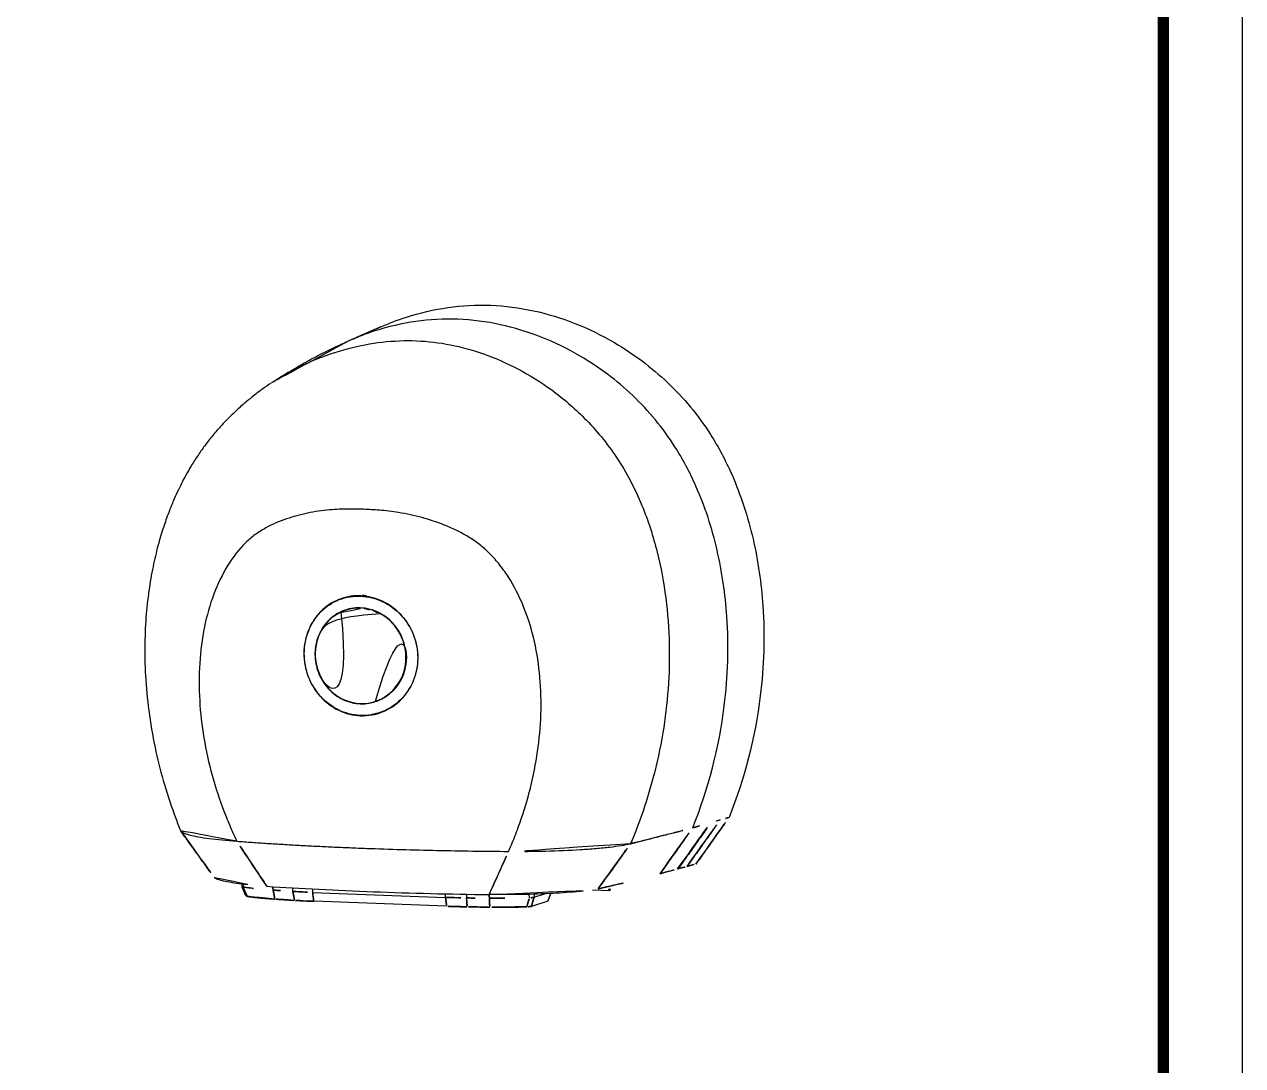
# Model space of a CAD drawing. Extents: x 16296660632 to 16296681399, y -37409619871 to -37409615168.
# Drawn here: x 16296681237.3 to 16296681399, y -37409615444.8 to -37409615306.5 of the extents above; entities that cross this region are included whole.
import ezdxf

# ---------------------------------------------------------------- set-up
doc = ezdxf.new("R2010")
doc.units = 0
doc.header["$LTSCALE"] = 10
doc.header["$MEASUREMENT"] = 0
doc.layers.get('0').update_dxf_attribs({"linetype": 'CONTINUOUS'})
doc.layers.add('1', color=7, linetype='CONTINUOUS')

msp = doc.modelspace()

# ---------------------------------------------------------------- linework, layer by layer
at = {"ltscale": 0.5}
msp.add_lwpolyline([(16296680748.02704, -37409615645.297203), (16296681399.02704, -37409615645.297203), (16296681399.02704, -37409615168.297203), (16296680748.02704, -37409615168.297203)], close=True, dxfattribs=at)
at = {"color": 5, "linetype": 'ByBlock', "lineweight": 200, "const_width": 1.5}
msp.add_lwpolyline([(16296680758.49523, -37409615624.872482), (16296681388.49523, -37409615624.872482), (16296681388.49523, -37409615179.372482), (16296680758.49523, -37409615179.372482)], close=True, dxfattribs=at)
at = {"layer": '1', "color": 7, "linetype": 'Continuous'}
for p, q in [((16296681279.88217, -37409615382.627579), (16296681279.462931, -37409615382.761978)), ((16296681282.49666, -37409615384.047539), (16296681282.42395, -37409615384.070847)), ((16296681279.17248, -37409615384.596237), (16296681279.258209, -37409615384.568764)), ((16296681280.172541, -37409615384.215523), (16296681279.91839, -37409615384.296997)), ((16296681283.58131, -37409615384.345291), (16296681283.6535, -37409615384.322151)), ((16296681284.647539, -37409615384.769997), (16296681284.57848, -37409615384.792137)), ((16296681283.807631, -37409615396.423813), (16296681283.8969, -37409615396.395187)), ((16296681283.536369, -37409615398.10569), (16296681283.536369, -37409615398.073463)), ((16296681284.327311, -37409615397.937424), (16296681284.74711, -37409615397.802834)), ((16296681266.13488, -37409615420.656029), (16296681266.1448, -37409615421.00177)), ((16296681266.324739, -37409615420.67556), (16296681266.335991, -37409615421.067543)), ((16296681272.896629, -37409615421.636948), (16296681272.883089, -37409615421.165321)), ((16296681275.515671, -37409615421.31044), (16296681275.52874, -37409615421.766022)), ((16296681312.69161, -37409615421.412453), (16296681314.98877, -37409615421.49823)), ((16296681275.52874, -37409615421.766022), (16296681293.17189, -37409615422.42485)), ((16296681293.32634, -37409615423.606056), (16296681275.683189, -37409615422.947243)), ((16296681293.17189, -37409615422.42485), (16296681293.158291, -37409615421.950706)), ((16296681295.958111, -37409615422.005371), (16296681295.97226, -37409615422.498627)), ((16296681304.307791, -37409615422.485481), (16296681304.294491, -37409615422.021973)), ((16296681306.782709, -37409615422.909523), (16296681304.577669, -37409615423.616417)), ((16296681304.94924, -37409615422.000092), (16296681304.96026, -37409615422.384041)), ((16296681304.96026, -37409615422.384041), (16296681306.298441, -37409615421.955048)), ((16296681306.782709, -37409615422.909523), (16296681307.14229, -37409615421.915848)), ((16296681306.814461, -37409615422.890839), (16296681307.167789, -37409615421.914421))]:
    msp.add_line(p, q, dxfattribs=at)
for centre, major_axis, ratio, start_param, end_param in [((16296681282.31464, -37409615390.21521), (2.432468, -7.58763), 0.9407172722, 3.0145875402, 3.0153274242), ((16296681282.32498, -37409615390.211891), (-2.442237, 7.618102), 0.9407172722, 0.0596779657, 0.0822153834), ((16296681281.963209, -37409615390.327873), (-1.95379, 6.094482), 0.9407172722, 0.1339221294, 3.1097066611), ((16296681281.952881, -37409615390.331177), (-1.944021, 6.064009), 0.9407172722, 3.1415450491, 5.4911957188), ((16296681282.31464, -37409615390.21521), (2.432468, -7.58763), 0.9407172722, 0.0000176636, 0.1850485211), ((16296681313.378429, -37409615430.725288), (-0.376232, -10.075317), 0.3210604627, 2.7401352856, 2.8827650994), ((16296681314.11771, -37409615418.259003), (0.166055, 4.446888), 0.3210604627, 3.9084317231, 4.0767232673), ((16296681304.12406, -37409615424.871559), (0.857035, 2.488046), 0.0997609434, 0.074443571, 0.1230205498), ((16296681306.13583, -37409615422.885361), (-0.67911, 0.002868), 0.1037795881, 2.8327245459, 3.10456903)]:
    msp.add_ellipse(centre, major_axis=major_axis, ratio=ratio, start_param=start_param, end_param=end_param, dxfattribs=at)
for points, degree, knots in [([(16296681284.45577, -37409615346.730423), (16296681285.604959, -37409615346.220688), (16296681288.549141, -37409615345.100632), (16296681293.47431, -37409615343.963181), (16296681299.17251, -37409615343.650726), (16296681304.87233, -37409615344.389008), (16296681310.41477, -37409615346.083099), (16296681315.23296, -37409615348.428642), (16296681319.32107, -37409615351.141121), (16296681322.72019, -37409615354.005363), (16296681325.7798, -37409615357.269691), (16296681328.717171, -37409615361.315109), (16296681331.775009, -37409615367.092056), (16296681334.25876, -37409615374.773743), (16296681335.686729, -37409615384.727852), (16296681335.289749, -37409615397.390541), (16296681332.873751, -37409615406.671806), (16296681330.82733, -37409615411.804451)], 3, [0, 0, 0, 0, 0.0380338152, 0.0952166237, 0.1523994322, 0.2095822407, 0.2667650493, 0.3239478578, 0.3668349642, 0.4097220705, 0.4526091769, 0.4954962833, 0.5526790918, 0.6384533046, 0.7242275174, 0.8385931344, 1, 1, 1, 1]), ([(16296681326.00552, -37409615413.178192), (16296681328.075199, -37409615408.030449), (16296681330.50408, -37409615398.75528), (16296681330.89957, -37409615386.12735), (16296681329.48328, -37409615376.258133), (16296681327.02462, -37409615368.65657), (16296681324.003941, -37409615362.950951), (16296681321.10738, -37409615358.961708), (16296681318.08758, -37409615355.739693), (16296681314.73033, -37409615352.910637), (16296681310.691019, -37409615350.230507), (16296681305.930019, -37409615347.912804), (16296681300.455151, -37409615346.239616), (16296681294.8314, -37409615345.511307), (16296681289.20924, -37409615345.819473), (16296681284.402691, -37409615346.929298), (16296681281.54719, -37409615348.007042), (16296681280.464029, -37409615348.480751)], 3, [0, 0, 0, 0, 0.1632546259, 0.2776184288, 0.363391281, 0.4491641332, 0.5063460347, 0.5492324608, 0.5921188869, 0.6350053129, 0.677891739, 0.7350736405, 0.792255542, 0.8494374434, 0.9066193449, 0.9638012463, 1, 1, 1, 1]), ([(16296681280.431419, -37409615348.495033), (16296681279.833771, -37409615348.757202), (16296681278.768391, -37409615349.24202), (16296681277.37079, -37409615349.920403), (16296681276.316111, -37409615350.457588), (16296681275.48613, -37409615350.895271), (16296681274.849211, -37409615351.24086), (16296681274.3104, -37409615351.539917), (16296681273.85648, -37409615351.796249), (16296681273.349649, -37409615352.087601), (16296681272.606621, -37409615352.523102), (16296681271.52767, -37409615353.181427), (16296681270.61389, -37409615353.751503), (16296681270.092859, -37409615354.105598), (16296681270.050381, -37409615354.13459)], 3, [0, 0, 0, 0, 0.1629894758, 0.2931217155, 0.3904147508, 0.4618076136, 0.5318399449, 0.5760149336, 0.6205012493, 0.6665473449, 0.7281001621, 0.8403246031, 0.9869656974, 1, 1, 1, 1]), ([(16296681272.089991, -37409615352.887047), (16296681273.218121, -37409615352.250549), (16296681275.87558, -37409615350.939934), (16296681281.56658, -37409615348.985229), (16296681289.37232, -37409615348.04483), (16296681297.00042, -37409615349.601624), (16296681302.917629, -37409615352.195534), (16296681307.44762, -37409615355.023956), (16296681311.95262, -37409615358.885201), (16296681316.14942, -37409615363.989197), (16296681319.346741, -37409615370.105598), (16296681322.01082, -37409615378.4021), (16296681323.0259, -37409615386.69651), (16296681322.82473, -37409615394.738243), (16296681322.1042, -37409615400.710541), (16296681320.879471, -37409615406.345589), (16296681319.557619, -37409615410.605499), (16296681318.506149, -37409615413.466988), (16296681318.0021, -37409615414.695343), (16296681317.75441, -37409615415.298958)], 3, [0, 0, 0, 0, 0.0383498695, 0.087723904, 0.1784556045, 0.2694151457, 0.3191724092, 0.3713150287, 0.4271304765, 0.4923894322, 0.5610155671, 0.6231848959, 0.7398712615, 0.7960129232, 0.8523953628, 0.9116611039, 0.9614054325, 0.9810342797, 1, 1, 1, 1]), ([(16296681270.021589, -37409615354.15078), (16296681269.63311, -37409615354.407761), (16296681268.8473, -37409615354.951622), (16296681267.64971, -37409615355.859161), (16296681266.41148, -37409615356.8769), (16296681265.110901, -37409615358.045853), (16296681263.789869, -37409615359.356743), (16296681262.53397, -37409615360.752747), (16296681261.427151, -37409615362.13607), (16296681260.43713, -37409615363.512627), (16296681259.595751, -37409615364.814377), (16296681258.86363, -37409615366.06356), (16296681258.25231, -37409615367.199448), (16296681257.682779, -37409615368.34816), (16296681257.093889, -37409615369.639603), (16296681256.44945, -37409615371.205238), (16296681255.745001, -37409615373.160072), (16296681255.03186, -37409615375.510773), (16296681254.363359, -37409615378.25029), (16296681253.798361, -37409615381.379433), (16296681253.3881, -37409615384.903992), (16296681253.1971, -37409615388.824669), (16296681253.28606, -37409615393.118011), (16296681253.72097, -37409615397.749786), (16296681254.51951, -37409615402.393219), (16296681255.658701, -37409615406.986237), (16296681256.810619, -37409615410.50502), (16296681257.63509, -37409615412.702957), (16296681257.93383, -37409615413.420547), (16296681257.98867, -37409615413.550507)], 3, [0, 0, 0, 0, 0.0220274254, 0.0448428996, 0.0688802586, 0.0950448266, 0.1246132462, 0.1547611654, 0.1820877386, 0.2065071515, 0.2331027916, 0.2535453503, 0.2730633455, 0.292229882, 0.3121958488, 0.3378962531, 0.3697876641, 0.407443435, 0.4504911952, 0.4989487656, 0.5529500662, 0.6127146752, 0.6782232408, 0.7488522273, 0.8247495065, 0.89287614, 0.964508154, 0.9935594521, 1, 1, 1, 1]), ([(16296681301.555071, -37409615416.318268), (16296681301.59967, -37409615416.215912), (16296681301.80728, -37409615415.739502), (16296681302.32383, -37409615414.508713), (16296681303.9065, -37409615410.339523), (16296681305.727619, -37409615403.168121), (16296681306.134331, -37409615393.324997), (16296681304.441469, -37409615385.348457), (16296681301.978149, -37409615380.477493), (16296681300.2945, -37409615378.122017), (16296681298.96825, -37409615376.643463), (16296681297.53907, -37409615375.412979), (16296681296.07695, -37409615374.45118), (16296681294.545, -37409615373.651291), (16296681292.57373, -37409615372.791382), (16296681290.029221, -37409615371.944359), (16296681287.14085, -37409615371.321671), (16296681284.546989, -37409615371.010597), (16296681282.3242, -37409615370.902191), (16296681280.12084, -37409615370.841187), (16296681277.60924, -37409615370.95649), (16296681274.847099, -37409615371.358757), (16296681271.99515, -37409615372.141144), (16296681269.67708, -37409615373.10685), (16296681267.89785, -37409615374.229919), (16296681266.096161, -37409615375.752823), (16296681264.10388, -37409615378.346024), (16296681262.276649, -37409615382.17411), (16296681261.027451, -37409615386.584457), (16296681260.231831, -37409615392.968758), (16296681260.744789, -37409615401.364807), (16296681262.806219, -37409615408.726334), (16296681264.634211, -37409615413.187279), (16296681265.227791, -37409615414.468231), (16296681265.46052, -37409615414.970444)], 3, [0, 0, 0, 0, 0.0028837334, 0.0134220199, 0.0343910936, 0.1172921817, 0.1993548846, 0.2783073363, 0.3153721049, 0.3328713784, 0.349469964, 0.3641929853, 0.379306393, 0.392685858, 0.4070746617, 0.432882787, 0.4597950812, 0.4817850163, 0.4997105768, 0.5173326767, 0.5393361436, 0.5660257759, 0.591870317, 0.6193696254, 0.6344979666, 0.6491739377, 0.683000092, 0.7201558243, 0.7585018762, 0.7992135016, 0.8812674815, 0.9652341967, 0.9863696205, 1, 1, 1, 1]), ([(16296681274.45055, -37409615389.211548), (16296681274.34646, -37409615390.247757), (16296681274.43619, -37409615391.294838), (16296681274.98637, -37409615393.310402), (16296681275.447571, -37409615394.266243), (16296681276.66777, -37409615395.925293), (16296681277.43605, -37409615396.637512), (16296681279.1472, -37409615397.694054), (16296681280.107981, -37409615398.049217), (16296681282.06081, -37409615398.343849), (16296681283.065981, -37409615398.287262), (16296681284.970699, -37409615397.770378), (16296681285.862749, -37409615397.316437), (16296681287.428471, -37409615396.056717), (16296681288.0753, -37409615395.272873), (16296681289.035959, -37409615393.480087), (16296681289.340269, -37409615392.480713), (16296681289.553379, -37409615390.431679), (16296681289.46104, -37409615389.370613), (16296681288.898661, -37409615387.372887), (16296681288.422701, -37409615386.415771), (16296681287.173479, -37409615384.766167), (16296681286.39245, -37409615384.060364), (16296681284.64607, -37409615383.005096), (16296681283.688129, -37409615382.655647), (16296681281.706369, -37409615382.358887), (16296681280.713619, -37409615382.415672), (16296681278.823021, -37409615382.927803), (16296681277.939631, -37409615383.382751), (16296681275.66362, -37409615385.235367), (16296681274.658739, -37409615387.139107), (16296681274.45055, -37409615389.211548)], 3, [0, 0, 0, 0, 0.0625, 0.0625, 0.125, 0.125, 0.1875, 0.1875, 0.25, 0.25, 0.3125, 0.3125, 0.375, 0.375, 0.4375, 0.4375, 0.5, 0.5, 0.5625, 0.5625, 0.625, 0.625, 0.6875, 0.6875, 0.75, 0.75, 0.8125, 0.8125, 0.875, 0.875, 1, 1, 1, 1]), ([(16296681289.52186, -37409615390.614616), (16296681289.52186, -37409615391.665466), (16296681289.32151, -37409615392.690331), (16296681288.54994, -37409615394.591553), (16296681287.97942, -37409615395.455162), (16296681286.56642, -37409615396.875053), (16296681285.71381, -37409615397.438522), (16296681283.88048, -37409615398.167343), (16296681282.880739, -37409615398.340103), (16296681280.905371, -37409615398.267464), (16296681279.91618, -37409615398.023537), (16296681278.09411, -37409615397.155251), (16296681277.267679, -37409615396.538567), (16296681275.86982, -37409615394.996758), (16296681275.322081, -37409615394.098297), (16296681274.57299, -37409615392.139236), (16296681274.37982, -37409615391.089973), (16296681274.379129, -37409615389.01403), (16296681274.573811, -37409615387.976303), (16296681275.316139, -37409615386.093643), (16296681275.87167, -37409615385.229477), (16296681277.25034, -37409615383.818977), (16296681278.0826, -37409615383.260803), (16296681279.90225, -37409615382.533577), (16296681280.882521, -37409615382.363159), (16296681282.880251, -37409615382.435654), (16296681283.866579, -37409615382.676872), (16296681285.71454, -37409615383.539238), (16296681286.561689, -37409615384.157303), (16296681288.683941, -37409615386.428017), (16296681289.52186, -37409615388.512909), (16296681289.52186, -37409615390.614616)], 3, [0, 0, 0, 0, 0.0625, 0.0625, 0.125, 0.125, 0.1875, 0.1875, 0.25, 0.25, 0.3125, 0.3125, 0.375, 0.375, 0.4375, 0.4375, 0.5, 0.5, 0.5625, 0.5625, 0.625, 0.625, 0.6875, 0.6875, 0.75, 0.75, 0.8125, 0.8125, 0.875, 0.875, 1, 1, 1, 1]), ([(16296681287.956221, -37409615390.574547), (16296681287.956221, -37409615391.415176), (16296681287.796499, -37409615392.234863), (16296681287.18112, -37409615393.755257), (16296681286.726009, -37409615394.445763), (16296681285.034201, -37409615396.148483), (16296681283.443319, -37409615396.780807), (16296681281.073021, -37409615396.693626), (16296681280.28116, -37409615396.49868), (16296681278.82172, -37409615395.80468), (16296681278.15922, -37409615395.311699), (16296681277.038321, -37409615394.079117), (16296681276.598789, -37409615393.360718), (16296681275.997641, -37409615391.793968), (16296681275.84259, -37409615390.954811), (16296681275.841761, -37409615388.463737), (16296681276.486971, -37409615386.829903), (16296681278.1453, -37409615385.136009), (16296681278.8125, -37409615384.689018), (16296681280.26996, -37409615384.106697), (16296681281.05479, -37409615383.9702), (16296681282.652731, -37409615384.028183), (16296681283.441259, -37409615384.221268), (16296681284.91794, -37409615384.911789), (16296681285.59432, -37409615385.406593), (16296681287.28841, -37409615387.224617), (16296681287.956221, -37409615388.89328), (16296681287.956221, -37409615390.574547)], 3, [0, 0, 0, 0, 0.0625, 0.0625, 0.125, 0.125, 0.25, 0.25, 0.3125, 0.3125, 0.375, 0.375, 0.4375, 0.4375, 0.5, 0.5, 0.625, 0.625, 0.6875, 0.6875, 0.75, 0.75, 0.8125, 0.8125, 0.875, 0.875, 1, 1, 1, 1]), ([(16296681279.17267, -37409615384.596237), (16296681279.385651, -37409615384.501846), (16296681279.80604, -37409615384.315521), (16296681280.464821, -37409615384.13871), (16296681281.12052, -37409615384.039169), (16296681281.76799, -37409615384.014076), (16296681282.19367, -37409615384.056503), (16296681282.403469, -37409615384.077423)], 3, [0, 0, 0, 0, 0.2114796574, 0.4174343116, 0.6171307051, 0.8113109025, 1, 1, 1, 1]), ([(16296681282.403469, -37409615384.077423), (16296681282.59992, -37409615384.10334), (16296681282.794781, -37409615384.13916), (16296681283.18132, -37409615384.230377), (16296681283.373011, -37409615384.285782), (16296681283.563089, -37409615384.351143)], 3, [0, 0, 0, 0, 0.5, 0.5, 1, 1, 1, 1]), ([(16296681284.561781, -37409615384.79747), (16296681285.767481, -37409615385.469383), (16296681286.774349, -37409615386.576607), (16296681287.924509, -37409615389.165062), (16296681288.073771, -37409615390.660553), (16296681287.450371, -37409615393.381897), (16296681286.67588, -37409615394.620201), (16296681284.55596, -37409615396.296303), (16296681283.20368, -37409615396.740601), (16296681280.51956, -37409615396.641434), (16296681279.180799, -37409615396.098351), (16296681277.09182, -37409615394.265388), (16296681276.33795, -37409615392.979477), (16296681275.724529, -37409615390.19326), (16296681275.871981, -37409615388.713943), (16296681276.99445, -37409615386.212578), (16296681277.98163, -37409615385.178139), (16296681279.172489, -37409615384.596237)], 3, [0, 0, 0, 0, 0.125, 0.125, 0.25, 0.25, 0.375, 0.375, 0.5, 0.5, 0.625, 0.625, 0.75, 0.75, 0.875, 0.875, 1, 1, 1, 1]), ([(16296681283.563089, -37409615384.351143), (16296681283.727961, -37409615384.411919), (16296681284.06934, -37409615384.537773), (16296681284.39394, -37409615384.708969), (16296681284.561781, -37409615384.797493)], 3, [0, 0, 0, 0, 0.4829461237, 1, 1, 1, 1]), ([(16296681265.46052, -37409615414.970444), (16296681264.08441, -37409615414.867416), (16296681262.86713, -37409615414.746338), (16296681261.28434, -37409615414.537064), (16296681260.79772, -37409615414.462349), (16296681259.941311, -37409615414.308212), (16296681259.566799, -37409615414.228233), (16296681258.92684, -37409615414.062309), (16296681258.659809, -37409615413.975647), (16296681258.251869, -37409615413.799629), (16296681258.111151, -37409615413.710869), (16296681258.009239, -37409615413.594307), (16296681257.991369, -37409615413.567146), (16296681257.979349, -37409615413.539886)], 3, [0, 0, 0, 0, 0.3173470003, 0.3173470003, 0.4760205005, 0.4760205005, 0.6346940007, 0.6346940007, 0.7933675008, 0.7933675008, 0.952041001, 0.952041001, 1, 1, 1, 1]), ([(16296681317.75441, -37409615415.298958), (16296681318.334921, -37409615415.16198), (16296681319.501169, -37409615414.88678), (16296681321.19039, -37409615414.468689), (16296681322.842319, -37409615414.044502), (16296681324.455549, -37409615413.614212), (16296681325.48736, -37409615413.323952), (16296681326.00552, -37409615413.178192)], 3, [0, 0, 0, 0, 0.1964558598, 0.3946824858, 0.5946812172, 0.7964533346, 1, 1, 1, 1]), ([(16296681265.46052, -37409615414.970444), (16296681266.12228, -37409615415.018944), (16296681267.449909, -37409615415.116226), (16296681269.50222, -37409615415.253113), (16296681271.60251, -37409615415.383469), (16296681273.75009, -37409615415.506241), (16296681275.938669, -37409615415.621231), (16296681278.163151, -37409615415.728073), (16296681280.41794, -37409615415.826477), (16296681283.45525, -37409615415.946068), (16296681287.31572, -37409615416.074211), (16296681292.02573, -37409615416.192383), (16296681296.778391, -37409615416.277763), (16296681299.967871, -37409615416.304802), (16296681301.555071, -37409615416.318268)], 3, [0, 0, 0, 0, 0.0618923791, 0.1241696099, 0.1867433686, 0.2495257846, 0.3124298967, 0.3753700982, 0.4382625658, 0.5010260447, 0.6261703188, 0.7514965996, 0.8763363725, 1, 1, 1, 1]), ([(16296681317.75441, -37409615415.298958), (16296681317.40082, -37409615415.381508), (16296681316.984949, -37409615415.461182), (16296681316.05654, -37409615415.610573), (16296681315.542391, -37409615415.680794), (16296681314.41622, -37409615415.812424), (16296681313.798229, -37409615415.874321), (16296681312.492821, -37409615415.986198), (16296681311.80743, -37409615416.036201), (16296681309.657101, -37409615416.169098), (16296681308.078939, -37409615416.234993), (16296681305.678169, -37409615416.294273), (16296681304.86697, -37409615416.307793), (16296681303.22279, -37409615416.322456), (16296681302.385679, -37409615416.323532), (16296681301.555071, -37409615416.318268)], 3, [0, 0, 0, 0, 0.125, 0.125, 0.25, 0.25, 0.375, 0.375, 0.5, 0.5, 0.75, 0.75, 0.875, 0.875, 1, 1, 1, 1]), ([(16296681325.25285, -37409615418.318962), (16296681325.351231, -37409615418.292397), (16296681325.44961, -37409615418.265839), (16296681325.64636, -37409615418.212708), (16296681325.74474, -37409615418.18615), (16296681325.94149, -37409615418.133034), (16296681326.039869, -37409615418.106461), (16296681326.234739, -37409615418.053848), (16296681326.33124, -37409615418.027786), (16296681326.427731, -37409615418.00174)], 3, [0, 0, 0, 0, 0.2512018131, 0.2512018131, 0.5024036262, 0.5024036262, 0.7536054392, 0.7536054392, 1, 1, 1, 1]), ([(16296681321.660299, -37409615419.289032), (16296681321.85644, -37409615419.236061), (16296681322.052589, -37409615419.183098), (16296681322.444889, -37409615419.077164), (16296681322.641041, -37409615419.0242), (16296681323.03334, -37409615418.918266), (16296681323.2295, -37409615418.865303), (16296681323.618111, -37409615418.760361), (16296681323.810579, -37409615418.708397), (16296681324.00304, -37409615418.656433)], 3, [0, 0, 0, 0, 0.251182323, 0.251182323, 0.5023646461, 0.5023646461, 0.7535469691, 0.7535469691, 1, 1, 1, 1]), ([(16296681324.00304, -37409615418.656433), (16296681324.00742, -37409615418.655243), (16296681324.011801, -37409615418.65406), (16296681324.020559, -37409615418.651703), (16296681324.024929, -37409615418.650513), (16296681324.033689, -37409615418.648148), (16296681324.038071, -37409615418.646973), (16296681324.04674, -37409615418.644623), (16296681324.051041, -37409615418.643463), (16296681324.05533, -37409615418.642303)], 3, [0, 0, 0, 0, 0.2511904085, 0.2511904085, 0.502380817, 0.502380817, 0.7535712255, 0.7535712255, 1, 1, 1, 1]), ([(16296681324.05533, -37409615418.642303), (16296681324.1556, -37409615418.615227), (16296681324.255871, -37409615418.588158), (16296681324.456409, -37409615418.533997), (16296681324.556681, -37409615418.506943), (16296681324.757219, -37409615418.452782), (16296681324.857491, -37409615418.425713), (16296681325.056129, -37409615418.372078), (16296681325.15449, -37409615418.34552), (16296681325.25285, -37409615418.318962)], 3, [0, 0, 0, 0, 0.2511943435, 0.2511943435, 0.5023886871, 0.5023886871, 0.7535830306, 0.7535830306, 1, 1, 1, 1]), ([(16296681262.470591, -37409615419.797974), (16296681262.613319, -37409615419.960587), (16296681263.030821, -37409615420.121109), (16296681264.31377, -37409615420.410789), (16296681265.120701, -37409615420.538139), (16296681267.085569, -37409615420.769043), (16296681268.202351, -37409615420.867737), (16296681269.445881, -37409615420.950653)], 3, [0, 0, 0, 0, 0.3504615261, 0.3504615261, 0.6752307631, 0.6752307631, 1, 1, 1, 1]), ([(16296681266.323999, -37409615421.069366), (16296681266.26264, -37409615421.066223), (16296681266.21479, -37409615421.057968), (16296681266.159031, -37409615421.034409), (16296681266.14555, -37409615421.020119), (16296681266.144871, -37409615421.003227)], 3, [0, 0, 0, 0, 0.5414404456, 0.5414404456, 1, 1, 1, 1]), ([(16296681266.3225, -37409615421.065941), (16296681266.349199, -37409615421.127083), (16296681266.3759, -37409615421.188217), (16296681266.454849, -37409615421.368919), (16296681266.507111, -37409615421.488457), (16296681266.606569, -37409615421.715767), (16296681266.653761, -37409615421.823547), (16296681266.74818, -37409615422.039062), (16296681266.79541, -37409615422.146797), (16296681266.848551, -37409615422.267906), (16296681266.854429, -37409615422.281319), (16296681266.86031, -37409615422.294724)], 3, [0, 0, 0, 0, 0.1491756805, 0.1491756805, 0.4409337413, 0.4409337413, 0.704089086, 0.704089086, 0.967249739, 0.967249739, 1, 1, 1, 1]), ([(16296681269.445881, -37409615420.950653), (16296681273.907471, -37409615421.248138), (16296681278.62991, -37409615421.490089), (16296681288.58206, -37409615421.862091), (16296681293.73296, -37409615421.988251), (16296681298.959749, -37409615422.05275)], 3, [0, 0, 0, 0, 0.5, 0.5, 1, 1, 1, 1]), ([(16296681266.86031, -37409615422.294724), (16296681266.79896, -37409615422.286049), (16296681266.750019, -37409615422.276131), (16296681266.69236, -37409615422.257317), (16296681266.6772, -37409615422.248413), (16296681266.673321, -37409615422.23951)], 3, [0, 0, 0, 0, 0.552765206, 0.552765206, 1, 1, 1, 1]), ([(16296681270.51779, -37409615422.654556), (16296681269.355379, -37409615422.575233), (16296681268.36244, -37409615422.474312), (16296681267.536461, -37409615422.390373), (16296681266.86027, -37409615422.294731)], 2, [0, 0, 0, 0.549790171, 0.549790171, 1, 1, 1]), ([(16296681272.896629, -37409615421.636948), (16296681273.179831, -37409615421.653679), (16296681273.745701, -37409615421.687111), (16296681274.62525, -37409615421.730232), (16296681275.22777, -37409615421.754097), (16296681275.52874, -37409615421.766022)], 3, [0, 0, 0, 0, 0.3339746267, 0.6673050962, 1, 1, 1, 1]), ([(16296681293.17189, -37409615422.42485), (16296681293.476601, -37409615422.435539), (16296681294.086599, -37409615422.456947), (16296681295.022289, -37409615422.481621), (16296681295.655399, -37409615422.492958), (16296681295.97226, -37409615422.498627)], 3, [0, 0, 0, 0, 0.3326949038, 0.6660253733, 1, 1, 1, 1]), ([(16296681298.959749, -37409615422.05275), (16296681300.4263, -37409615422.070831), (16296681301.878969, -37409615422.067863), (16296681304.755819, -37409615422.018707), (16296681306.155491, -37409615421.972313), (16296681308.735451, -37409615421.838448), (16296681309.940371, -37409615421.749237), (16296681311.971399, -37409615421.538071), (16296681312.829929, -37409615421.41291), (16296681313.45299, -37409615421.276558)], 3, [0, 0, 0, 0, 0.25, 0.25, 0.5, 0.5, 0.75, 0.75, 1, 1, 1, 1]), ([(16296681303.956659, -37409615423.679733), (16296681304.000731, -37409615423.539169), (16296681304.044781, -37409615423.398552), (16296681304.11451, -37409615423.175659), (16296681304.140221, -37409615423.093422), (16296681304.20211, -37409615422.89537), (16296681304.23827, -37409615422.779541), (16296681304.293011, -37409615422.604057), (16296681304.311609, -37409615422.544434), (16296681304.330191, -37409615422.484787)], 3, [0, 0, 0, 0, 0.353240426, 0.353240426, 0.5597183301, 0.5597183301, 0.850403074, 0.850403074, 1, 1, 1, 1]), ([(16296681304.94416, -37409615422.391823), (16296681304.905479, -37409615422.416077), (16296681304.84943, -37409615422.436783), (16296681304.71184, -37409615422.467392), (16296681304.62841, -37409615422.47773), (16296681304.472401, -37409615422.485382), (16296681304.402571, -37409615422.48568), (16296681304.33078, -37409615422.483032)], 3, [0, 0, 0, 0, 0.3693324252, 0.3693324252, 0.7386411115, 0.7386411115, 1, 1, 1, 1]), ([(16296681304.94416, -37409615422.391823), (16296681304.923969, -37409615422.459137), (16296681304.90378, -37409615422.526459), (16296681304.8489, -37409615422.709557), (16296681304.81422, -37409615422.825333), (16296681304.7481, -37409615423.046204), (16296681304.71665, -37409615423.151314), (16296681304.653811, -37409615423.361488), (16296681304.622419, -37409615423.466553), (16296681304.58659, -37409615423.58654), (16296681304.58213, -37409615423.601479), (16296681304.577669, -37409615423.616417)], 3, [0, 0, 0, 0, 0.1648171975, 0.1648171975, 0.4483635689, 0.4483635689, 0.7058717335, 0.7058717335, 0.9633799069, 0.9633799069, 1, 1, 1, 1]), ([(16296681304.577669, -37409615423.616417), (16296681304.545111, -37409615423.626846), (16296681304.49617, -37409615423.636841), (16296681304.37196, -37409615423.654228), (16296681304.29493, -37409615423.66185), (16296681304.131901, -37409615423.673111), (16296681304.04554, -37409615423.677193), (16296681303.956659, -37409615423.679733)], 3, [0, 0, 0, 0, 0.3435047426, 0.3435047426, 0.6875741251, 0.6875741251, 1, 1, 1, 1])]:
    msp.add_open_spline(points, degree=degree, knots=knots, dxfattribs=at)
for points, degree in [([(16296681284.589081, -37409615346.671623), (16296681282.510201, -37409615347.583351), (16296681280.43132, -37409615348.495079)], 2), ([(16296681280.61982, -37409615382.458504), (16296681281.114389, -37409615382.370888), (16296681281.612471, -37409615382.335953), (16296681282.121, -37409615382.354408)], 3), ([(16296681282.121, -37409615382.354408), (16296681282.633989, -37409615382.373016), (16296681283.13866, -37409615382.445587), (16296681283.63735, -37409615382.571167)], 3), ([(16296681282.82955, -37409615384.101486), (16296681282.718981, -37409615384.080276), (16296681282.60796, -37409615384.062286), (16296681282.49666, -37409615384.047539)], 3), ([(16296681283.6535, -37409615384.322151), (16296681283.46452, -37409615384.256706), (16296681283.27281, -37409615384.200943), (16296681283.07929, -37409615384.155037)], 3), ([(16296681324.00304, -37409615418.656433), (16296681328.375059, -37409615412.503128)], 1), ([(16296681324.05533, -37409615418.642303), (16296681328.42795, -37409615412.48806)], 1), ([(16296681325.25285, -37409615418.318962), (16296681329.639099, -37409615412.142998)], 1), ([(16296681326.00552, -37409615413.178192), (16296681326.795389, -37409615412.953171), (16296681327.585239, -37409615412.728149), (16296681328.375059, -37409615412.503128)], 3), ([(16296681326.427731, -37409615418.00174), (16296681330.82733, -37409615411.804451)], 1), ([(16296681328.42795, -37409615412.48806), (16296681328.41032, -37409615412.49308), (16296681328.392691, -37409615412.498108), (16296681328.375059, -37409615412.503128)], 3), ([(16296681329.639099, -37409615412.142998), (16296681329.23539, -37409615412.258018), (16296681328.831671, -37409615412.373039), (16296681328.42795, -37409615412.48806)], 3), ([(16296681330.82733, -37409615411.804451), (16296681330.431259, -37409615411.917297), (16296681330.035179, -37409615412.030144), (16296681329.639099, -37409615412.142998)], 3), ([(16296681258.017099, -37409615413.602173), (16296681262.51128, -37409615419.858673)], 1), ([(16296681321.660299, -37409615419.289032), (16296681326.00552, -37409615413.178192)], 1), ([(16296681269.445881, -37409615420.950653), (16296681265.46052, -37409615414.970444)], 1), ([(16296681298.959749, -37409615422.05275), (16296681301.555071, -37409615416.318268)], 1), ([(16296681313.45299, -37409615421.276558), (16296681317.75441, -37409615415.298958)], 1), ([(16296681266.14835, -37409615421.016907), (16296681266.410971, -37409615421.630211), (16296681266.6747, -37409615422.242249)], 2), ([(16296681266.336161, -37409615421.07061), (16296681266.3321, -37409615421.070198), (16296681266.328051, -37409615421.069778), (16296681266.323999, -37409615421.069366)], 3), ([(16296681266.335991, -37409615421.067543), (16296681267.40387, -37409615421.226067), (16296681268.74699, -37409615421.361588), (16296681270.266911, -37409615421.466743)], 3), ([(16296681270.266939, -37409615421.467644), (16296681270.253559, -37409615421.001289)], 1), ([(16296681313.45299, -37409615421.276558), (16296681316.42844, -37409615420.625381), (16296681319.16696, -37409615419.962318), (16296681321.660299, -37409615419.289032)], 3), ([(16296681270.26693, -37409615421.467049), (16296681271.131769, -37409615421.525833), (16296681272.008591, -37409615421.582481), (16296681272.896629, -37409615421.636948)], 3), ([(16296681270.26693, -37409615421.467049), (16296681270.51893, -37409615422.65435)], 1), ([(16296681273.13006, -37409615422.822693), (16296681271.807039, -37409615422.741722), (16296681270.51893, -37409615422.65435)], 2), ([(16296681272.896629, -37409615421.636948), (16296681273.13006, -37409615422.822693)], 1), ([(16296681275.683189, -37409615422.947243), (16296681274.35503, -37409615422.897636), (16296681273.13006, -37409615422.822693)], 2), ([(16296681275.52874, -37409615421.766022), (16296681275.683189, -37409615422.947243)], 1), ([(16296681293.17189, -37409615422.42485), (16296681293.32634, -37409615423.606056)], 1), ([(16296681295.97226, -37409615422.498627), (16296681296.042721, -37409615423.678284)], 1), ([(16296681295.97226, -37409615422.498627), (16296681296.978621, -37409615422.514908), (16296681297.988331, -37409615422.528709), (16296681299.000509, -37409615422.540009)], 3), ([(16296681299.000509, -37409615422.540009), (16296681298.98616, -37409615422.039688)], 1), ([(16296681299.000509, -37409615422.540009), (16296681299.049509, -37409615423.719742)], 1), ([(16296681299.000509, -37409615422.540009), (16296681300.77949, -37409615422.557953), (16296681302.58819, -37409615422.540031), (16296681304.307779, -37409615422.485481)], 3), ([(16296681304.33078, -37409615422.483032), (16296681304.32313, -37409615422.483032), (16296681304.315479, -37409615422.483032), (16296681304.307819, -37409615422.48304)], 3), ([(16296681296.042721, -37409615423.678284), (16296681294.65448, -37409615423.655663), (16296681293.32634, -37409615423.606056)], 2), ([(16296681299.049509, -37409615423.719742), (16296681297.541981, -37409615423.702721), (16296681296.042721, -37409615423.678284)], 2), ([(16296681303.95644, -37409615423.679642), (16296681301.55661, -37409615423.748001), (16296681299.049509, -37409615423.719742)], 2)]:
    msp.add_open_spline(points, degree=degree, dxfattribs=at)

doc.saveas('drawing.dxf')
